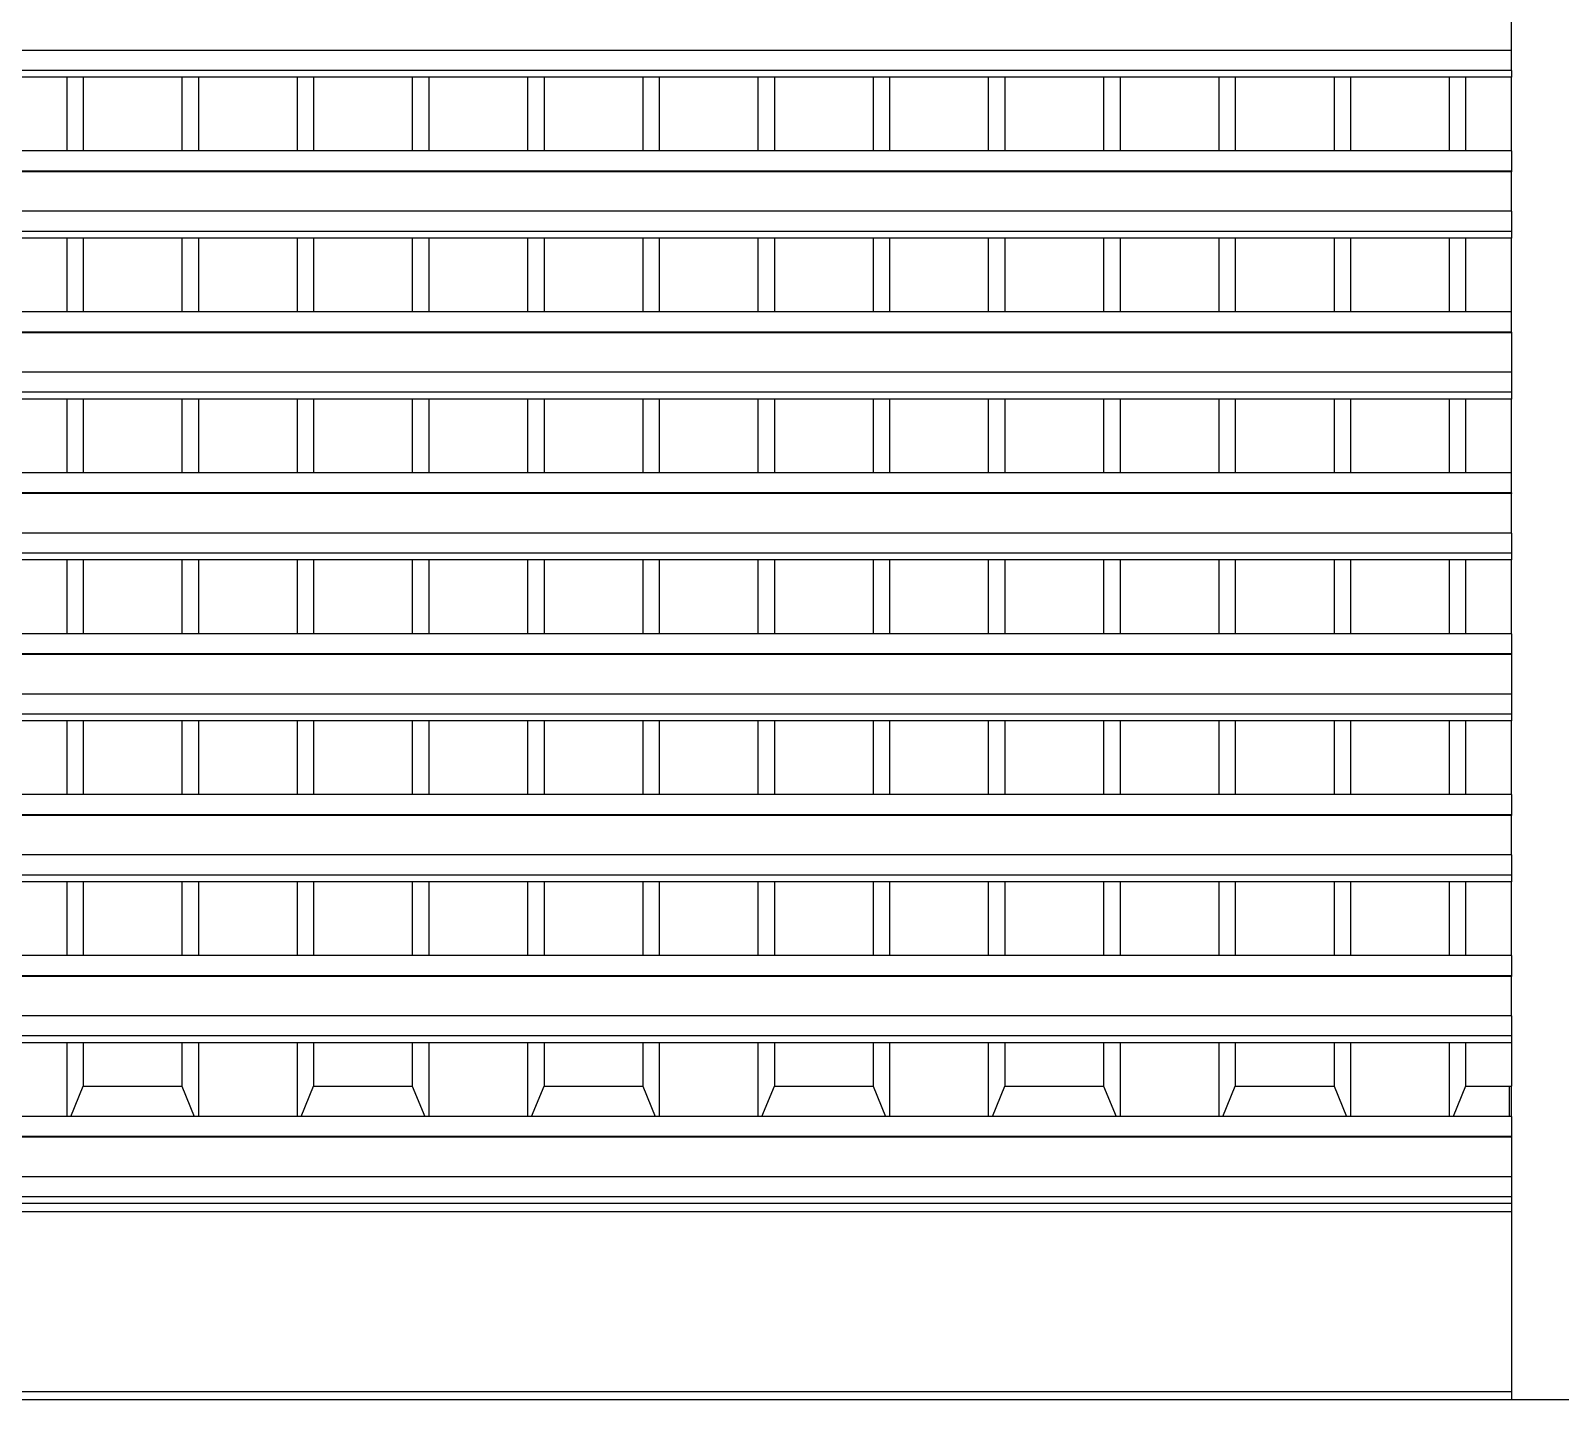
# Model space of a CAD drawing. Header units: metres. Extents: x -59 to 59, y -13 to 12.
# Drawn here: x -34.654 to -32.779, y 9.144 to 10.822 of the extents above; entities that cross this region are included whole.
import ezdxf

# ---------------------------------------------------------------- set-up
doc = ezdxf.new("R2010")
doc.units = ezdxf.units.M

msp = doc.modelspace()

# ---------------------------------------------------------------- linework, layer by layer
for p, q in [((-32.8389, 10.7974), (-32.8389, 10.8459)), ((-32.8389, 10.7974), (-36.3789, 10.7974)), ((-32.8389, 10.7727), (-32.8389, 10.7974)), ((-32.8389, 10.7727), (-36.3789, 10.7727)), ((-34.6096, 10.7645), (-34.7307, 10.7645)), ((-34.6096, 10.7645), (-34.6096, 10.6741)), ((-34.5895, 10.7645), (-34.6096, 10.7645)), ((-34.5895, 10.7645), (-34.5895, 10.6741)), ((-34.4684, 10.7645), (-34.5895, 10.7645)), ((-34.4684, 10.7645), (-34.4684, 10.6741)), ((-34.4482, 10.7645), (-34.4684, 10.7645)), ((-34.4482, 10.7645), (-34.4482, 10.6741)), ((-34.3272, 10.7645), (-34.4482, 10.7645)), ((-34.3272, 10.7645), (-34.3272, 10.6741)), ((-34.307, 10.7645), (-34.3272, 10.7645)), ((-34.307, 10.7645), (-34.307, 10.6741)), ((-34.186, 10.7645), (-34.307, 10.7645)), ((-34.186, 10.7645), (-34.186, 10.6741)), ((-34.1658, 10.7645), (-34.186, 10.7645)), ((-34.1658, 10.7645), (-34.1658, 10.6741)), ((-34.0448, 10.7645), (-34.1658, 10.7645)), ((-34.0448, 10.7645), (-34.0448, 10.6741)), ((-34.0246, 10.7645), (-34.0448, 10.7645)), ((-34.0246, 10.7645), (-34.0246, 10.6741)), ((-33.9036, 10.7645), (-34.0246, 10.7645)), ((-33.9036, 10.7645), (-33.9036, 10.6741)), ((-33.8834, 10.7645), (-33.9036, 10.7645)), ((-33.8834, 10.7645), (-33.8834, 10.6741)), ((-33.7624, 10.7645), (-33.8834, 10.7645)), ((-33.7624, 10.7645), (-33.7624, 10.6741)), ((-33.7422, 10.7645), (-33.7624, 10.7645)), ((-33.7422, 10.7645), (-33.7422, 10.6741)), ((-33.6212, 10.7645), (-33.7422, 10.7645)), ((-33.6212, 10.7645), (-33.6212, 10.6741)), ((-33.601, 10.7645), (-33.6212, 10.7645)), ((-33.601, 10.7645), (-33.601, 10.6741)), ((-33.48, 10.7645), (-33.601, 10.7645)), ((-33.48, 10.6741), (-33.48, 10.7645)), ((-33.4598, 10.7645), (-33.48, 10.7645)), ((-33.4598, 10.7645), (-33.4598, 10.6741)), ((-33.3388, 10.7645), (-33.4598, 10.7645)), ((-33.3388, 10.7645), (-33.3388, 10.6741)), ((-33.3186, 10.7645), (-33.3388, 10.7645)), ((-33.3186, 10.7645), (-33.3186, 10.6741)), ((-33.1976, 10.7645), (-33.3186, 10.7645)), ((-33.1976, 10.7645), (-33.1976, 10.6741)), ((-33.1774, 10.7645), (-33.1976, 10.7645)), ((-33.1774, 10.7645), (-33.1774, 10.6741)), ((-33.0563, 10.7645), (-33.1774, 10.7645)), ((-33.0563, 10.7645), (-33.0563, 10.6741)), ((-33.0362, 10.7645), (-33.0563, 10.7645)), ((-33.0362, 10.7645), (-33.0362, 10.6741)), ((-32.9151, 10.7645), (-33.0362, 10.7645)), ((-32.9151, 10.7645), (-32.9151, 10.6741)), ((-32.895, 10.7645), (-32.9151, 10.7645)), ((-32.895, 10.7645), (-32.895, 10.6741)), ((-32.8389, 10.7645), (-32.895, 10.7645)), ((-32.8389, 10.7727), (-32.8389, 10.7645)), ((-32.8389, 10.6741), (-32.8389, 10.7645)), ((-34.6096, 10.6741), (-34.7307, 10.6741)), ((-34.5895, 10.6741), (-34.6096, 10.6741)), ((-34.4684, 10.6741), (-34.5895, 10.6741)), ((-34.4482, 10.6741), (-34.4684, 10.6741)), ((-34.3272, 10.6741), (-34.4482, 10.6741)), ((-34.307, 10.6741), (-34.3272, 10.6741)), ((-34.186, 10.6741), (-34.307, 10.6741)), ((-34.1658, 10.6741), (-34.186, 10.6741)), ((-34.0448, 10.6741), (-34.1658, 10.6741)), ((-34.0246, 10.6741), (-34.0448, 10.6741)), ((-33.9036, 10.6741), (-34.0246, 10.6741)), ((-33.8834, 10.6741), (-33.9036, 10.6741)), ((-33.7624, 10.6741), (-33.8834, 10.6741)), ((-33.7422, 10.6741), (-33.7624, 10.6741)), ((-33.6212, 10.6741), (-33.7422, 10.6741)), ((-33.601, 10.6741), (-33.6212, 10.6741)), ((-33.48, 10.6741), (-33.601, 10.6741)), ((-33.4598, 10.6741), (-33.48, 10.6741)), ((-33.3388, 10.6741), (-33.4598, 10.6741)), ((-33.3186, 10.6741), (-33.3388, 10.6741)), ((-33.1976, 10.6741), (-33.3186, 10.6741)), ((-33.1774, 10.6741), (-33.1976, 10.6741)), ((-33.0563, 10.6741), (-33.1774, 10.6741)), ((-33.0362, 10.6741), (-33.0563, 10.6741)), ((-32.9151, 10.6741), (-33.0362, 10.6741)), ((-32.895, 10.6741), (-32.9151, 10.6741)), ((-32.8389, 10.6741), (-32.895, 10.6741)), ((-32.8389, 10.6741), (-32.8389, 10.6494)), ((-32.8389, 10.6494), (-36.3789, 10.6494)), ((-32.8389, 10.6486), (-36.3789, 10.6486)), ((-32.8389, 10.6494), (-32.8389, 10.6486)), ((-32.8389, 10.6001), (-32.8389, 10.6486)), ((-32.8389, 10.6001), (-36.3789, 10.6001)), ((-32.8389, 10.6001), (-32.8389, 10.5754)), ((-32.8389, 10.5754), (-36.3789, 10.5754)), ((-32.8389, 10.5754), (-32.8389, 10.5672)), ((-34.6096, 10.5672), (-34.7307, 10.5672)), ((-34.6096, 10.5672), (-34.6096, 10.4768)), ((-34.5895, 10.5672), (-34.6096, 10.5672)), ((-34.5895, 10.5672), (-34.5895, 10.4768)), ((-34.4684, 10.5672), (-34.5895, 10.5672)), ((-34.4684, 10.5672), (-34.4684, 10.4768)), ((-34.4482, 10.5672), (-34.4684, 10.5672)), ((-34.4482, 10.5672), (-34.4482, 10.4768)), ((-34.3272, 10.5672), (-34.4482, 10.5672)), ((-34.3272, 10.5672), (-34.3272, 10.4768)), ((-34.307, 10.5672), (-34.3272, 10.5672)), ((-34.307, 10.5672), (-34.307, 10.4768)), ((-34.186, 10.5672), (-34.307, 10.5672)), ((-34.186, 10.5672), (-34.186, 10.4768)), ((-34.1658, 10.5672), (-34.186, 10.5672)), ((-34.1658, 10.5672), (-34.1658, 10.4768)), ((-34.0448, 10.5672), (-34.1658, 10.5672)), ((-34.0448, 10.5672), (-34.0448, 10.4768)), ((-34.0246, 10.5672), (-34.0448, 10.5672)), ((-34.0246, 10.5672), (-34.0246, 10.4768)), ((-33.9036, 10.5672), (-34.0246, 10.5672)), ((-33.9036, 10.5672), (-33.9036, 10.4768)), ((-33.8834, 10.5672), (-33.9036, 10.5672)), ((-33.8834, 10.5672), (-33.8834, 10.4768)), ((-33.7624, 10.5672), (-33.8834, 10.5672)), ((-33.7624, 10.5672), (-33.7624, 10.4768)), ((-33.7422, 10.5672), (-33.7624, 10.5672)), ((-33.7422, 10.5672), (-33.7422, 10.4768)), ((-33.6212, 10.5672), (-33.7422, 10.5672)), ((-33.6212, 10.5672), (-33.6212, 10.4768)), ((-33.601, 10.5672), (-33.6212, 10.5672)), ((-33.601, 10.5672), (-33.601, 10.4768)), ((-33.48, 10.5672), (-33.601, 10.5672)), ((-33.48, 10.4768), (-33.48, 10.5672)), ((-33.4598, 10.5672), (-33.48, 10.5672)), ((-33.4598, 10.5672), (-33.4598, 10.4768)), ((-33.3388, 10.5672), (-33.4598, 10.5672)), ((-33.3388, 10.5672), (-33.3388, 10.4768)), ((-33.3186, 10.5672), (-33.3388, 10.5672)), ((-33.3186, 10.5672), (-33.3186, 10.4768)), ((-33.1976, 10.5672), (-33.3186, 10.5672)), ((-33.1976, 10.5672), (-33.1976, 10.4768)), ((-33.1774, 10.5672), (-33.1976, 10.5672)), ((-33.1774, 10.5672), (-33.1774, 10.4768)), ((-33.0563, 10.5672), (-33.1774, 10.5672)), ((-33.0563, 10.5672), (-33.0563, 10.4768)), ((-33.0362, 10.5672), (-33.0563, 10.5672)), ((-33.0362, 10.5672), (-33.0362, 10.4768)), ((-32.9151, 10.5672), (-33.0362, 10.5672)), ((-32.9151, 10.5672), (-32.9151, 10.4768)), ((-32.895, 10.5672), (-32.9151, 10.5672)), ((-32.895, 10.5672), (-32.895, 10.4768)), ((-32.8389, 10.5672), (-32.895, 10.5672)), ((-32.8389, 10.4768), (-32.8389, 10.5672)), ((-34.6096, 10.4768), (-34.7307, 10.4768)), ((-34.5895, 10.4768), (-34.6096, 10.4768)), ((-34.4684, 10.4768), (-34.5895, 10.4768)), ((-34.4482, 10.4768), (-34.4684, 10.4768)), ((-34.3272, 10.4768), (-34.4482, 10.4768)), ((-34.307, 10.4768), (-34.3272, 10.4768)), ((-34.186, 10.4768), (-34.307, 10.4768)), ((-34.1658, 10.4768), (-34.186, 10.4768)), ((-34.0448, 10.4768), (-34.1658, 10.4768)), ((-34.0246, 10.4768), (-34.0448, 10.4768)), ((-33.9036, 10.4768), (-34.0246, 10.4768)), ((-33.8834, 10.4768), (-33.9036, 10.4768)), ((-33.7624, 10.4768), (-33.8834, 10.4768)), ((-33.7422, 10.4768), (-33.7624, 10.4768)), ((-33.6212, 10.4768), (-33.7422, 10.4768)), ((-33.601, 10.4768), (-33.6212, 10.4768)), ((-33.48, 10.4768), (-33.601, 10.4768)), ((-33.4598, 10.4768), (-33.48, 10.4768)), ((-33.3388, 10.4768), (-33.4598, 10.4768)), ((-33.3186, 10.4768), (-33.3388, 10.4768)), ((-33.1976, 10.4768), (-33.3186, 10.4768)), ((-33.1774, 10.4768), (-33.1976, 10.4768)), ((-33.0563, 10.4768), (-33.1774, 10.4768)), ((-33.0362, 10.4768), (-33.0563, 10.4768)), ((-32.9151, 10.4768), (-33.0362, 10.4768)), ((-32.895, 10.4768), (-32.9151, 10.4768)), ((-32.8389, 10.4768), (-32.895, 10.4768)), ((-32.8389, 10.4521), (-32.8389, 10.4768)), ((-32.8389, 10.4521), (-36.3789, 10.4521)), ((-32.8389, 10.4513), (-36.3789, 10.4513)), ((-32.8389, 10.4521), (-32.8389, 10.4513)), ((-32.8389, 10.4513), (-32.8389, 10.4028)), ((-32.8389, 10.4028), (-36.3789, 10.4028)), ((-32.8389, 10.4028), (-32.8389, 10.3782)), ((-32.8389, 10.3782), (-36.3789, 10.3782)), ((-34.6096, 10.3699), (-34.7307, 10.3699)), ((-34.6096, 10.3699), (-34.6096, 10.2795)), ((-34.5895, 10.3699), (-34.6096, 10.3699)), ((-34.5895, 10.3699), (-34.5895, 10.2795)), ((-34.4684, 10.3699), (-34.5895, 10.3699)), ((-34.4684, 10.3699), (-34.4684, 10.2795)), ((-34.4482, 10.3699), (-34.4684, 10.3699)), ((-34.4482, 10.3699), (-34.4482, 10.2795)), ((-34.3272, 10.3699), (-34.4482, 10.3699)), ((-34.3272, 10.3699), (-34.3272, 10.2795)), ((-34.307, 10.3699), (-34.3272, 10.3699)), ((-34.307, 10.3699), (-34.307, 10.2795)), ((-34.186, 10.3699), (-34.307, 10.3699)), ((-34.186, 10.3699), (-34.186, 10.2795)), ((-34.1658, 10.3699), (-34.186, 10.3699)), ((-34.1658, 10.3699), (-34.1658, 10.2795)), ((-34.0448, 10.3699), (-34.1658, 10.3699)), ((-34.0448, 10.3699), (-34.0448, 10.2795)), ((-34.0246, 10.3699), (-34.0448, 10.3699)), ((-34.0246, 10.3699), (-34.0246, 10.2795)), ((-33.9036, 10.3699), (-34.0246, 10.3699)), ((-33.9036, 10.3699), (-33.9036, 10.2795)), ((-33.8834, 10.3699), (-33.9036, 10.3699)), ((-33.8834, 10.3699), (-33.8834, 10.2795)), ((-33.7624, 10.3699), (-33.8834, 10.3699)), ((-33.7624, 10.3699), (-33.7624, 10.2795)), ((-33.7422, 10.3699), (-33.7624, 10.3699)), ((-33.7422, 10.3699), (-33.7422, 10.2795)), ((-33.6212, 10.3699), (-33.7422, 10.3699)), ((-33.6212, 10.3699), (-33.6212, 10.2795)), ((-33.601, 10.3699), (-33.6212, 10.3699)), ((-33.601, 10.3699), (-33.601, 10.2795)), ((-33.48, 10.3699), (-33.601, 10.3699)), ((-33.48, 10.2795), (-33.48, 10.3699)), ((-33.4598, 10.3699), (-33.48, 10.3699)), ((-33.4598, 10.3699), (-33.4598, 10.2795)), ((-33.3388, 10.3699), (-33.4598, 10.3699)), ((-33.3388, 10.3699), (-33.3388, 10.2795)), ((-33.3186, 10.3699), (-33.3388, 10.3699)), ((-33.3186, 10.3699), (-33.3186, 10.2795)), ((-33.1976, 10.3699), (-33.3186, 10.3699)), ((-33.1976, 10.3699), (-33.1976, 10.2795)), ((-33.1774, 10.3699), (-33.1976, 10.3699)), ((-33.1774, 10.3699), (-33.1774, 10.2795)), ((-33.0563, 10.3699), (-33.1774, 10.3699)), ((-33.0563, 10.3699), (-33.0563, 10.2795)), ((-33.0362, 10.3699), (-33.0563, 10.3699)), ((-33.0362, 10.3699), (-33.0362, 10.2795)), ((-32.9151, 10.3699), (-33.0362, 10.3699)), ((-32.9151, 10.3699), (-32.9151, 10.2795)), ((-32.895, 10.3699), (-32.9151, 10.3699)), ((-32.895, 10.3699), (-32.895, 10.2795)), ((-32.8389, 10.3699), (-32.895, 10.3699)), ((-32.8389, 10.3782), (-32.8389, 10.3699)), ((-32.8389, 10.2795), (-32.8389, 10.3699)), ((-34.6096, 10.2795), (-34.7307, 10.2795)), ((-34.5895, 10.2795), (-34.6096, 10.2795)), ((-34.4684, 10.2795), (-34.5895, 10.2795)), ((-34.4482, 10.2795), (-34.4684, 10.2795)), ((-34.3272, 10.2795), (-34.4482, 10.2795)), ((-34.307, 10.2795), (-34.3272, 10.2795)), ((-34.186, 10.2795), (-34.307, 10.2795)), ((-34.1658, 10.2795), (-34.186, 10.2795)), ((-34.0448, 10.2795), (-34.1658, 10.2795)), ((-34.0246, 10.2795), (-34.0448, 10.2795)), ((-33.9036, 10.2795), (-34.0246, 10.2795)), ((-33.8834, 10.2795), (-33.9036, 10.2795)), ((-33.7624, 10.2795), (-33.8834, 10.2795)), ((-33.7422, 10.2795), (-33.7624, 10.2795)), ((-33.6212, 10.2795), (-33.7422, 10.2795)), ((-33.601, 10.2795), (-33.6212, 10.2795)), ((-33.48, 10.2795), (-33.601, 10.2795)), ((-33.4598, 10.2795), (-33.48, 10.2795)), ((-33.3388, 10.2795), (-33.4598, 10.2795)), ((-33.3186, 10.2795), (-33.3388, 10.2795)), ((-33.1976, 10.2795), (-33.3186, 10.2795)), ((-33.1774, 10.2795), (-33.1976, 10.2795)), ((-33.0563, 10.2795), (-33.1774, 10.2795)), ((-33.0362, 10.2795), (-33.0563, 10.2795)), ((-32.9151, 10.2795), (-33.0362, 10.2795)), ((-32.895, 10.2795), (-32.9151, 10.2795)), ((-32.8389, 10.2795), (-32.895, 10.2795)), ((-32.8389, 10.2549), (-32.8389, 10.2795)), ((-32.8389, 10.2549), (-36.3789, 10.2549)), ((-32.8389, 10.254), (-36.3789, 10.254)), ((-32.8389, 10.2549), (-32.8389, 10.254)), ((-32.8389, 10.2055), (-32.8389, 10.254)), ((-32.8389, 10.2055), (-36.3789, 10.2055)), ((-32.8389, 10.2055), (-32.8389, 10.1809)), ((-32.8389, 10.1809), (-36.3789, 10.1809)), ((-34.6096, 10.1727), (-34.7307, 10.1727)), ((-34.6096, 10.1727), (-34.6096, 10.0822)), ((-34.5895, 10.1727), (-34.6096, 10.1727)), ((-34.5895, 10.1727), (-34.5895, 10.0822)), ((-34.4684, 10.1727), (-34.5895, 10.1727)), ((-34.4684, 10.1727), (-34.4684, 10.0822)), ((-34.4482, 10.1727), (-34.4684, 10.1727)), ((-34.4482, 10.1727), (-34.4482, 10.0822)), ((-34.3272, 10.1727), (-34.4482, 10.1727)), ((-34.3272, 10.1727), (-34.3272, 10.0822)), ((-34.307, 10.1727), (-34.3272, 10.1727)), ((-34.307, 10.1727), (-34.307, 10.0822)), ((-34.186, 10.1727), (-34.307, 10.1727)), ((-34.186, 10.1727), (-34.186, 10.0822)), ((-34.1658, 10.1727), (-34.186, 10.1727)), ((-34.1658, 10.1727), (-34.1658, 10.0822)), ((-34.0448, 10.1727), (-34.1658, 10.1727)), ((-34.0448, 10.1727), (-34.0448, 10.0822)), ((-34.0246, 10.1727), (-34.0448, 10.1727)), ((-34.0246, 10.1727), (-34.0246, 10.0822)), ((-33.9036, 10.1727), (-34.0246, 10.1727)), ((-33.9036, 10.1727), (-33.9036, 10.0822)), ((-33.8834, 10.1727), (-33.9036, 10.1727)), ((-33.8834, 10.1727), (-33.8834, 10.0822)), ((-33.7624, 10.1727), (-33.8834, 10.1727)), ((-33.7624, 10.1727), (-33.7624, 10.0822)), ((-33.7422, 10.1727), (-33.7624, 10.1727)), ((-33.7422, 10.1727), (-33.7422, 10.0822)), ((-33.6212, 10.1727), (-33.7422, 10.1727)), ((-33.6212, 10.1727), (-33.6212, 10.0822)), ((-33.601, 10.1727), (-33.6212, 10.1727)), ((-33.601, 10.1727), (-33.601, 10.0822)), ((-33.48, 10.1727), (-33.601, 10.1727)), ((-33.48, 10.0822), (-33.48, 10.1727)), ((-33.4598, 10.1727), (-33.48, 10.1727)), ((-33.4598, 10.1727), (-33.4598, 10.0822)), ((-33.3388, 10.1727), (-33.4598, 10.1727)), ((-33.3388, 10.1727), (-33.3388, 10.0822)), ((-33.3186, 10.1727), (-33.3388, 10.1727)), ((-33.3186, 10.1727), (-33.3186, 10.0822)), ((-33.1976, 10.1727), (-33.3186, 10.1727)), ((-33.1976, 10.1727), (-33.1976, 10.0822)), ((-33.1774, 10.1727), (-33.1976, 10.1727)), ((-33.1774, 10.1727), (-33.1774, 10.0822)), ((-33.0563, 10.1727), (-33.1774, 10.1727)), ((-33.0563, 10.1727), (-33.0563, 10.0822)), ((-33.0362, 10.1727), (-33.0563, 10.1727)), ((-33.0362, 10.1727), (-33.0362, 10.0822)), ((-32.9151, 10.1727), (-33.0362, 10.1727)), ((-32.9151, 10.1727), (-32.9151, 10.0822)), ((-32.895, 10.1727), (-32.9151, 10.1727)), ((-32.895, 10.1727), (-32.895, 10.0822)), ((-32.8389, 10.1727), (-32.895, 10.1727)), ((-32.8389, 10.1809), (-32.8389, 10.1727)), ((-32.8389, 10.0822), (-32.8389, 10.1727)), ((-34.6096, 10.0822), (-34.7307, 10.0822)), ((-34.5895, 10.0822), (-34.6096, 10.0822)), ((-34.4684, 10.0822), (-34.5895, 10.0822)), ((-34.4482, 10.0822), (-34.4684, 10.0822)), ((-34.3272, 10.0822), (-34.4482, 10.0822)), ((-34.307, 10.0822), (-34.3272, 10.0822)), ((-34.186, 10.0822), (-34.307, 10.0822)), ((-34.1658, 10.0822), (-34.186, 10.0822)), ((-34.0448, 10.0822), (-34.1658, 10.0822)), ((-34.0246, 10.0822), (-34.0448, 10.0822)), ((-33.9036, 10.0822), (-34.0246, 10.0822)), ((-33.8834, 10.0822), (-33.9036, 10.0822)), ((-33.7624, 10.0822), (-33.8834, 10.0822)), ((-33.7422, 10.0822), (-33.7624, 10.0822)), ((-33.6212, 10.0822), (-33.7422, 10.0822)), ((-33.601, 10.0822), (-33.6212, 10.0822)), ((-33.48, 10.0822), (-33.601, 10.0822)), ((-33.4598, 10.0822), (-33.48, 10.0822)), ((-33.3388, 10.0822), (-33.4598, 10.0822)), ((-33.3186, 10.0822), (-33.3388, 10.0822)), ((-33.1976, 10.0822), (-33.3186, 10.0822)), ((-33.1774, 10.0822), (-33.1976, 10.0822)), ((-33.0563, 10.0822), (-33.1774, 10.0822)), ((-33.0362, 10.0822), (-33.0563, 10.0822)), ((-32.9151, 10.0822), (-33.0362, 10.0822)), ((-32.895, 10.0822), (-32.9151, 10.0822)), ((-32.8389, 10.0822), (-32.895, 10.0822)), ((-32.8389, 10.0822), (-32.8389, 10.0576)), ((-32.8389, 10.0576), (-36.3789, 10.0576)), ((-32.8389, 10.0568), (-36.3789, 10.0568)), ((-32.8389, 10.0576), (-32.8389, 10.0568)), ((-32.8389, 10.0568), (-32.8389, 10.0083)), ((-32.8389, 10.0083), (-36.3789, 10.0083)), ((-32.8389, 10.0083), (-32.8389, 9.9836)), ((-32.8389, 9.9836), (-36.3789, 9.9836)), ((-34.6096, 9.9754), (-34.7307, 9.9754)), ((-34.6096, 9.9754), (-34.6096, 9.885)), ((-34.5895, 9.9754), (-34.6096, 9.9754)), ((-34.5895, 9.9754), (-34.5895, 9.885)), ((-34.4684, 9.9754), (-34.5895, 9.9754)), ((-34.4684, 9.9754), (-34.4684, 9.885)), ((-34.4482, 9.9754), (-34.4684, 9.9754)), ((-34.4482, 9.9754), (-34.4482, 9.885)), ((-34.3272, 9.9754), (-34.4482, 9.9754)), ((-34.3272, 9.9754), (-34.3272, 9.885)), ((-34.307, 9.9754), (-34.3272, 9.9754)), ((-34.307, 9.9754), (-34.307, 9.885)), ((-34.186, 9.9754), (-34.307, 9.9754)), ((-34.186, 9.9754), (-34.186, 9.885)), ((-34.1658, 9.9754), (-34.186, 9.9754)), ((-34.1658, 9.9754), (-34.1658, 9.885)), ((-34.0448, 9.9754), (-34.1658, 9.9754)), ((-34.0448, 9.9754), (-34.0448, 9.885)), ((-34.0246, 9.9754), (-34.0448, 9.9754)), ((-34.0246, 9.9754), (-34.0246, 9.885)), ((-33.9036, 9.9754), (-34.0246, 9.9754)), ((-33.9036, 9.9754), (-33.9036, 9.885)), ((-33.8834, 9.9754), (-33.9036, 9.9754)), ((-33.8834, 9.9754), (-33.8834, 9.885)), ((-33.7624, 9.9754), (-33.8834, 9.9754)), ((-33.7624, 9.9754), (-33.7624, 9.885)), ((-33.7422, 9.9754), (-33.7624, 9.9754)), ((-33.7422, 9.9754), (-33.7422, 9.885)), ((-33.6212, 9.9754), (-33.7422, 9.9754)), ((-33.6212, 9.9754), (-33.6212, 9.885)), ((-33.601, 9.9754), (-33.6212, 9.9754)), ((-33.601, 9.9754), (-33.601, 9.885)), ((-33.48, 9.9754), (-33.601, 9.9754)), ((-33.48, 9.885), (-33.48, 9.9754)), ((-33.4598, 9.9754), (-33.48, 9.9754)), ((-33.4598, 9.9754), (-33.4598, 9.885)), ((-33.3388, 9.9754), (-33.4598, 9.9754)), ((-33.3388, 9.9754), (-33.3388, 9.885)), ((-33.3186, 9.9754), (-33.3388, 9.9754)), ((-33.3186, 9.9754), (-33.3186, 9.885)), ((-33.1976, 9.9754), (-33.3186, 9.9754)), ((-33.1976, 9.9754), (-33.1976, 9.885)), ((-33.1774, 9.9754), (-33.1976, 9.9754)), ((-33.1774, 9.9754), (-33.1774, 9.885)), ((-33.0563, 9.9754), (-33.1774, 9.9754)), ((-33.0563, 9.9754), (-33.0563, 9.885)), ((-33.0362, 9.9754), (-33.0563, 9.9754)), ((-33.0362, 9.9754), (-33.0362, 9.885)), ((-32.9151, 9.9754), (-33.0362, 9.9754)), ((-32.9151, 9.9754), (-32.9151, 9.885)), ((-32.895, 9.9754), (-32.9151, 9.9754)), ((-32.895, 9.9754), (-32.895, 9.885)), ((-32.8389, 9.9754), (-32.895, 9.9754)), ((-32.8389, 9.9836), (-32.8389, 9.9754)), ((-32.8389, 9.885), (-32.8389, 9.9754)), ((-34.6096, 9.885), (-34.7307, 9.885)), ((-34.5895, 9.885), (-34.6096, 9.885)), ((-34.4684, 9.885), (-34.5895, 9.885)), ((-34.4482, 9.885), (-34.4684, 9.885)), ((-34.3272, 9.885), (-34.4482, 9.885)), ((-34.307, 9.885), (-34.3272, 9.885)), ((-34.186, 9.885), (-34.307, 9.885)), ((-34.1658, 9.885), (-34.186, 9.885)), ((-34.0448, 9.885), (-34.1658, 9.885)), ((-34.0246, 9.885), (-34.0448, 9.885)), ((-33.9036, 9.885), (-34.0246, 9.885)), ((-33.8834, 9.885), (-33.9036, 9.885)), ((-33.7624, 9.885), (-33.8834, 9.885)), ((-33.7422, 9.885), (-33.7624, 9.885)), ((-33.6212, 9.885), (-33.7422, 9.885)), ((-33.601, 9.885), (-33.6212, 9.885)), ((-33.48, 9.885), (-33.601, 9.885)), ((-33.4598, 9.885), (-33.48, 9.885)), ((-33.3388, 9.885), (-33.4598, 9.885)), ((-33.3186, 9.885), (-33.3388, 9.885)), ((-33.1976, 9.885), (-33.3186, 9.885)), ((-33.1774, 9.885), (-33.1976, 9.885)), ((-33.0563, 9.885), (-33.1774, 9.885)), ((-33.0362, 9.885), (-33.0563, 9.885)), ((-32.9151, 9.885), (-33.0362, 9.885)), ((-32.895, 9.885), (-32.9151, 9.885)), ((-32.8389, 9.885), (-32.895, 9.885)), ((-32.8389, 9.885), (-32.8389, 9.8603)), ((-32.8389, 9.8603), (-36.3789, 9.8603)), ((-32.8389, 9.8595), (-36.3789, 9.8595)), ((-32.8389, 9.8603), (-32.8389, 9.8595)), ((-32.8389, 9.811), (-32.8389, 9.8595)), ((-32.8389, 9.811), (-36.3789, 9.811)), ((-32.8389, 9.811), (-32.8389, 9.7863)), ((-32.8389, 9.7863), (-36.3789, 9.7863)), ((-34.6096, 9.7781), (-34.7307, 9.7781)), ((-34.6096, 9.7781), (-34.6096, 9.6877)), ((-34.5895, 9.7781), (-34.6096, 9.7781)), ((-34.5895, 9.7781), (-34.5895, 9.6877)), ((-34.4684, 9.7781), (-34.5895, 9.7781)), ((-34.4684, 9.7781), (-34.4684, 9.6877)), ((-34.4482, 9.7781), (-34.4684, 9.7781)), ((-34.4482, 9.7781), (-34.4482, 9.6877)), ((-34.3272, 9.7781), (-34.4482, 9.7781)), ((-34.3272, 9.7781), (-34.3272, 9.6877)), ((-34.307, 9.7781), (-34.3272, 9.7781)), ((-34.307, 9.7781), (-34.307, 9.6877)), ((-34.186, 9.7781), (-34.307, 9.7781)), ((-34.186, 9.7781), (-34.186, 9.6877)), ((-34.1658, 9.7781), (-34.186, 9.7781)), ((-34.1658, 9.7781), (-34.1658, 9.6877)), ((-34.0448, 9.7781), (-34.1658, 9.7781)), ((-34.0448, 9.7781), (-34.0448, 9.6877)), ((-34.0246, 9.7781), (-34.0448, 9.7781)), ((-34.0246, 9.7781), (-34.0246, 9.6877)), ((-33.9036, 9.7781), (-34.0246, 9.7781)), ((-33.9036, 9.7781), (-33.9036, 9.6877)), ((-33.8834, 9.7781), (-33.9036, 9.7781)), ((-33.8834, 9.7781), (-33.8834, 9.6877)), ((-33.7624, 9.7781), (-33.8834, 9.7781)), ((-33.7624, 9.7781), (-33.7624, 9.6877)), ((-33.7422, 9.7781), (-33.7624, 9.7781)), ((-33.7422, 9.7781), (-33.7422, 9.6877)), ((-33.6212, 9.7781), (-33.7422, 9.7781)), ((-33.6212, 9.7781), (-33.6212, 9.6877)), ((-33.601, 9.7781), (-33.6212, 9.7781)), ((-33.601, 9.7781), (-33.601, 9.6877)), ((-33.48, 9.7781), (-33.601, 9.7781)), ((-33.48, 9.6877), (-33.48, 9.7781)), ((-33.4598, 9.7781), (-33.48, 9.7781)), ((-33.4598, 9.7781), (-33.4598, 9.6877)), ((-33.3388, 9.7781), (-33.4598, 9.7781)), ((-33.3388, 9.7781), (-33.3388, 9.6877)), ((-33.3186, 9.7781), (-33.3388, 9.7781)), ((-33.3186, 9.7781), (-33.3186, 9.6877)), ((-33.1976, 9.7781), (-33.3186, 9.7781)), ((-33.1976, 9.7781), (-33.1976, 9.6877)), ((-33.1774, 9.7781), (-33.1976, 9.7781)), ((-33.1774, 9.7781), (-33.1774, 9.6877)), ((-33.0563, 9.7781), (-33.1774, 9.7781)), ((-33.0563, 9.7781), (-33.0563, 9.6877)), ((-33.0362, 9.7781), (-33.0563, 9.7781)), ((-33.0362, 9.7781), (-33.0362, 9.6877)), ((-32.9151, 9.7781), (-33.0362, 9.7781)), ((-32.9151, 9.7781), (-32.9151, 9.6877)), ((-32.895, 9.7781), (-32.9151, 9.7781)), ((-32.895, 9.7781), (-32.895, 9.6877)), ((-32.8389, 9.7781), (-32.895, 9.7781)), ((-32.8389, 9.7863), (-32.8389, 9.7781)), ((-32.8389, 9.6877), (-32.8389, 9.7781)), ((-34.6096, 9.6877), (-34.7307, 9.6877)), ((-34.5895, 9.6877), (-34.6096, 9.6877)), ((-34.4684, 9.6877), (-34.5895, 9.6877)), ((-34.4482, 9.6877), (-34.4684, 9.6877)), ((-34.3272, 9.6877), (-34.4482, 9.6877)), ((-34.307, 9.6877), (-34.3272, 9.6877)), ((-34.186, 9.6877), (-34.307, 9.6877)), ((-34.1658, 9.6877), (-34.186, 9.6877)), ((-34.0448, 9.6877), (-34.1658, 9.6877)), ((-34.0246, 9.6877), (-34.0448, 9.6877)), ((-33.9036, 9.6877), (-34.0246, 9.6877)), ((-33.8834, 9.6877), (-33.9036, 9.6877)), ((-33.7624, 9.6877), (-33.8834, 9.6877)), ((-33.7422, 9.6877), (-33.7624, 9.6877)), ((-33.6212, 9.6877), (-33.7422, 9.6877)), ((-33.601, 9.6877), (-33.6212, 9.6877)), ((-33.48, 9.6877), (-33.601, 9.6877)), ((-33.4598, 9.6877), (-33.48, 9.6877)), ((-33.3388, 9.6877), (-33.4598, 9.6877)), ((-33.3186, 9.6877), (-33.3388, 9.6877)), ((-33.1976, 9.6877), (-33.3186, 9.6877)), ((-33.1774, 9.6877), (-33.1976, 9.6877)), ((-33.0563, 9.6877), (-33.1774, 9.6877)), ((-33.0362, 9.6877), (-33.0563, 9.6877)), ((-32.9151, 9.6877), (-33.0362, 9.6877)), ((-32.895, 9.6877), (-32.9151, 9.6877)), ((-32.8389, 9.6877), (-32.895, 9.6877)), ((-32.8389, 9.6877), (-32.8389, 9.663)), ((-32.8389, 9.663), (-36.3789, 9.663)), ((-32.8389, 9.6622), (-36.3789, 9.6622)), ((-32.8389, 9.663), (-32.8389, 9.6622)), ((-32.8389, 9.6137), (-32.8389, 9.6622)), ((-32.8389, 9.6137), (-36.3789, 9.6137)), ((-32.8389, 9.6137), (-32.8389, 9.5891)), ((-32.8389, 9.5891), (-36.3789, 9.5891)), ((-32.8389, 9.5891), (-32.8389, 9.5808)), ((-34.6096, 9.5808), (-34.7307, 9.5808)), ((-34.6096, 9.5808), (-34.6096, 9.4904)), ((-34.5895, 9.5808), (-34.6096, 9.5808)), ((-34.5895, 9.5808), (-34.5895, 9.5277)), ((-34.4684, 9.5808), (-34.5895, 9.5808)), ((-34.4684, 9.5808), (-34.4684, 9.5277)), ((-34.4482, 9.5808), (-34.4684, 9.5808)), ((-34.4482, 9.5808), (-34.4482, 9.4904)), ((-34.3272, 9.5808), (-34.4482, 9.5808)), ((-34.3272, 9.5808), (-34.3272, 9.4904)), ((-34.307, 9.5808), (-34.3272, 9.5808)), ((-34.307, 9.5808), (-34.307, 9.5277)), ((-34.186, 9.5808), (-34.307, 9.5808)), ((-34.186, 9.5808), (-34.186, 9.5277)), ((-34.1658, 9.5808), (-34.186, 9.5808)), ((-34.1658, 9.5808), (-34.1658, 9.4904)), ((-34.0448, 9.5808), (-34.1658, 9.5808)), ((-34.0448, 9.5808), (-34.0448, 9.4904)), ((-34.0246, 9.5808), (-34.0448, 9.5808)), ((-34.0246, 9.5808), (-34.0246, 9.5277)), ((-33.9036, 9.5808), (-34.0246, 9.5808)), ((-33.9036, 9.5808), (-33.9036, 9.5277)), ((-33.8834, 9.5808), (-33.9036, 9.5808)), ((-33.8834, 9.5808), (-33.8834, 9.4904)), ((-33.7624, 9.5808), (-33.8834, 9.5808)), ((-33.7624, 9.5808), (-33.7624, 9.4904)), ((-33.7422, 9.5808), (-33.7624, 9.5808)), ((-33.7422, 9.5808), (-33.7422, 9.5277)), ((-33.6212, 9.5808), (-33.7422, 9.5808)), ((-33.6212, 9.5808), (-33.6212, 9.5277)), ((-33.601, 9.5808), (-33.6212, 9.5808)), ((-33.601, 9.5808), (-33.601, 9.4904)), ((-33.48, 9.5808), (-33.601, 9.5808)), ((-33.48, 9.4904), (-33.48, 9.5808)), ((-33.4598, 9.5808), (-33.48, 9.5808)), ((-33.4598, 9.5808), (-33.4598, 9.5277)), ((-33.3388, 9.5808), (-33.4598, 9.5808)), ((-33.3388, 9.5808), (-33.3388, 9.5277)), ((-33.3186, 9.5808), (-33.3388, 9.5808)), ((-33.3186, 9.5808), (-33.3186, 9.4904)), ((-33.1976, 9.5808), (-33.3186, 9.5808)), ((-33.1976, 9.5808), (-33.1976, 9.4904)), ((-33.1774, 9.5808), (-33.1976, 9.5808)), ((-33.1774, 9.5808), (-33.1774, 9.5277)), ((-33.0563, 9.5808), (-33.1774, 9.5808)), ((-33.0563, 9.5808), (-33.0563, 9.5277)), ((-33.0362, 9.5808), (-33.0563, 9.5808)), ((-33.0362, 9.5808), (-33.0362, 9.4904)), ((-32.9151, 9.5808), (-33.0362, 9.5808)), ((-32.9151, 9.5808), (-32.9151, 9.4904)), ((-32.895, 9.5808), (-32.9151, 9.5808)), ((-32.895, 9.5808), (-32.895, 9.5277)), ((-32.8389, 9.5808), (-32.895, 9.5808)), ((-32.8389, 9.5808), (-32.8389, 9.5277)), ((-34.6047, 9.4904), (-34.5895, 9.5277)), ((-34.5895, 9.5277), (-34.4684, 9.5277)), ((-34.4684, 9.5277), (-34.4532, 9.4904)), ((-34.3223, 9.4904), (-34.307, 9.5277)), ((-34.307, 9.5277), (-34.186, 9.5277)), ((-34.186, 9.5277), (-34.1708, 9.4904)), ((-34.0399, 9.4904), (-34.0246, 9.5277)), ((-34.0246, 9.5277), (-33.9036, 9.5277)), ((-33.9036, 9.5277), (-33.8883, 9.4904)), ((-33.7575, 9.4904), (-33.7422, 9.5277)), ((-33.7422, 9.5277), (-33.6212, 9.5277)), ((-33.6212, 9.5277), (-33.6059, 9.4904)), ((-33.475, 9.4904), (-33.4598, 9.5277)), ((-33.4598, 9.5277), (-33.3388, 9.5277)), ((-33.3388, 9.5277), (-33.3235, 9.4904)), ((-33.1926, 9.4904), (-33.1774, 9.5277)), ((-33.1774, 9.5277), (-33.0563, 9.5277)), ((-33.0563, 9.5277), (-33.0411, 9.4904)), ((-32.895, 9.5277), (-32.9102, 9.4904)), ((-32.895, 9.5277), (-32.8412, 9.5277)), ((-32.8412, 9.5277), (-32.8389, 9.5277)), ((-32.8412, 9.4904), (-32.8412, 9.5277)), ((-32.8389, 9.4904), (-32.8389, 9.5277)), ((-34.6096, 9.4904), (-34.7307, 9.4904)), ((-34.6047, 9.4904), (-34.6096, 9.4904)), ((-34.4532, 9.4904), (-34.6047, 9.4904)), ((-34.4482, 9.4904), (-34.4532, 9.4904)), ((-34.3272, 9.4904), (-34.4482, 9.4904)), ((-34.3223, 9.4904), (-34.3272, 9.4904)), ((-34.1708, 9.4904), (-34.3223, 9.4904)), ((-34.1658, 9.4904), (-34.1708, 9.4904)), ((-34.0448, 9.4904), (-34.1658, 9.4904)), ((-34.0399, 9.4904), (-34.0448, 9.4904)), ((-33.8883, 9.4904), (-34.0399, 9.4904)), ((-33.8834, 9.4904), (-33.8883, 9.4904)), ((-33.7624, 9.4904), (-33.8834, 9.4904)), ((-33.7575, 9.4904), (-33.7624, 9.4904)), ((-33.6059, 9.4904), (-33.7575, 9.4904)), ((-33.601, 9.4904), (-33.6059, 9.4904)), ((-33.48, 9.4904), (-33.601, 9.4904)), ((-33.475, 9.4904), (-33.48, 9.4904)), ((-33.3235, 9.4904), (-33.475, 9.4904)), ((-33.3186, 9.4904), (-33.3235, 9.4904)), ((-33.1976, 9.4904), (-33.3186, 9.4904)), ((-33.1926, 9.4904), (-33.1976, 9.4904)), ((-33.0411, 9.4904), (-33.1926, 9.4904)), ((-33.0362, 9.4904), (-33.0411, 9.4904)), ((-32.9151, 9.4904), (-33.0362, 9.4904)), ((-32.9102, 9.4904), (-32.9151, 9.4904)), ((-32.8412, 9.4904), (-32.9102, 9.4904)), ((-32.8389, 9.4904), (-32.8412, 9.4904)), ((-32.8389, 9.4904), (-32.8389, 9.4658)), ((-32.8389, 9.4658), (-36.3789, 9.4658)), ((-32.8389, 9.4649), (-36.3789, 9.4649)), ((-32.8389, 9.4658), (-32.8389, 9.4649)), ((-32.8389, 9.4649), (-32.8389, 9.4164)), ((-32.8389, 9.4164), (-36.3789, 9.4164)), ((-32.8389, 9.4164), (-32.8389, 9.3918)), ((-32.8389, 9.3918), (-36.3789, 9.3918)), ((-32.8389, 9.3836), (-36.3789, 9.3836)), ((-32.8389, 9.3918), (-32.8389, 9.3836)), ((-32.8389, 9.3836), (-32.8389, 9.3738)), ((-36.3789, 9.3738), (-32.8389, 9.3738)), ((-32.8389, 9.3738), (-32.8389, 9.1534)), ((-36.3789, 9.1534), (-32.8389, 9.1534)), ((-32.8389, 9.1534), (-32.8389, 9.1436)), ((-36.3789, 9.1436), (-32.8389, 9.1436)), ((-32.8389, 9.1436), (-32.7189, 9.1436))]:
    msp.add_line(p, q)

doc.saveas('drawing.dxf')
